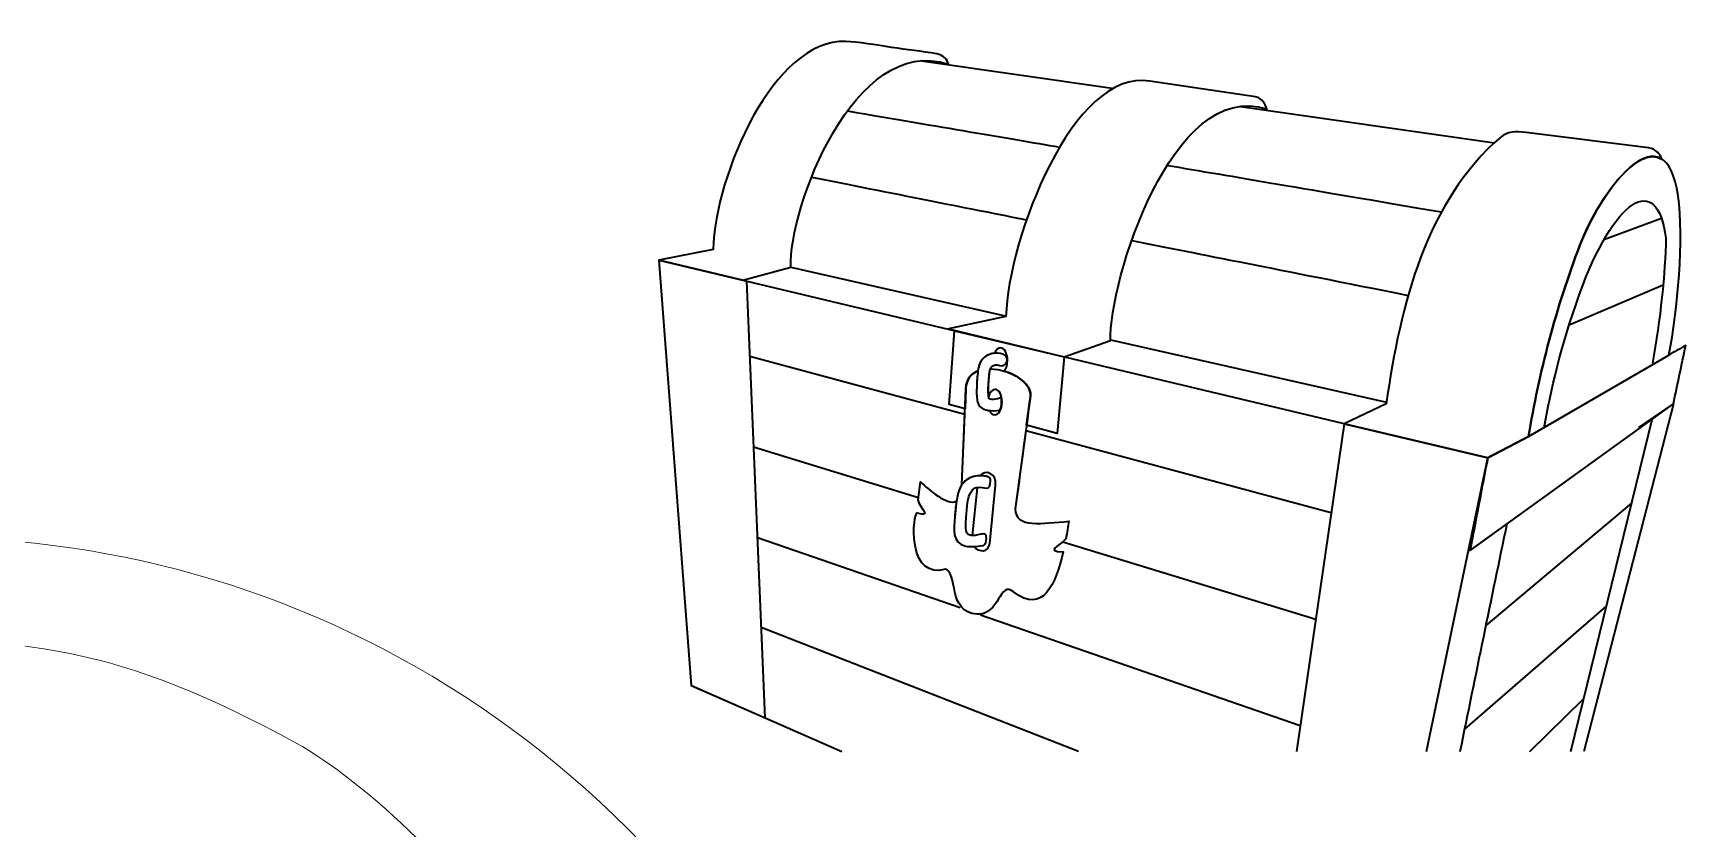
# Model space of a CAD drawing. Header units: centimetres. Extents: x -21.3 to 21.2, y -15.2 to 14.8.
# Drawn here: x 3.99 to 7.972, y 12.471 to 14.372 of the extents above; entities that cross this region are included whole.
import ezdxf

# ---------------------------------------------------------------- set-up
doc = ezdxf.new("R2010")
doc.units = ezdxf.units.CM
doc.header["$MEASUREMENT"] = 0
doc.layers.add('layer 1', color=7, linetype='Continuous')

msp = doc.modelspace()

# ---------------------------------------------------------------- linework, layer by layer
at = {"layer": 'layer 1', "color": 29, "lineweight": 35}
for points, knots in [([(5.68419, 13.78165), (5.68419, 13.78165), (5.48375, 13.82951), (5.48375, 13.82951), (5.48375, 13.82951), (5.48375, 13.82951), (5.61318, 13.85533), (5.61318, 13.85533), (5.61318, 13.85533), (5.61828, 14.0345), (5.75858, 14.35886), (5.93021, 14.35211), (5.93021, 14.35211), (5.95677, 14.35107), (6.00441, 14.34376), (6.03933, 14.33804), (6.03933, 14.33804), (6.07688, 14.33188), (6.11013, 14.32883), (6.14734, 14.32246), (6.14734, 14.32246), (6.16459, 14.31916), (6.17173, 14.30888), (6.17552, 14.29786), (6.17552, 14.29786), (5.94984, 14.37156), (5.79395, 13.95323), (5.79861, 13.81274), (5.79861, 13.81274), (5.79861, 13.81274), (5.68419, 13.78165), (5.68419, 13.78165)], [0, 0, 0, 0, 0.1111111, 0.1111111, 0.1111111, 0.1111111, 0.2222222, 0.2222222, 0.2222222, 0.2222222, 0.3333333, 0.3333333, 0.3333333, 0.3333333, 0.4444444, 0.4444444, 0.4444444, 0.4444444, 0.5555556, 0.5555556, 0.5555556, 0.5555556, 0.6666667, 0.6666667, 0.6666667, 0.6666667, 0.7777778, 0.7777778, 0.7777778, 0.7777778, 1, 1, 1, 1]), ([(6.45135, 13.5985), (6.45135, 13.5985), (6.17518, 13.66584), (6.17518, 13.66584), (6.17518, 13.66584), (6.17518, 13.66584), (6.31259, 13.69465), (6.31259, 13.69465), (6.31259, 13.69465), (6.31792, 13.88273), (6.47334, 14.28761), (6.65588, 14.25762), (6.65588, 14.25762), (6.65588, 14.25762), (6.90862, 14.21977), (6.90862, 14.21977), (6.90862, 14.21977), (6.92585, 14.21646), (6.93179, 14.20179), (6.93558, 14.19078), (6.93558, 14.19078), (6.70992, 14.26449), (6.55782, 13.77774), (6.56249, 13.63725), (6.56249, 13.63725), (6.56249, 13.63725), (6.45135, 13.5985), (6.45135, 13.5985)], [0, 0, 0, 0, 0.125, 0.125, 0.125, 0.125, 0.25, 0.25, 0.25, 0.25, 0.375, 0.375, 0.375, 0.375, 0.5, 0.5, 0.5, 0.5, 0.625, 0.625, 0.625, 0.625, 0.75, 0.75, 0.75, 0.75, 1, 1, 1, 1]), ([(7.82396, 13.42946), (7.82396, 13.42946), (7.90669, 13.48664), (7.90669, 13.48664), (7.90669, 13.48664), (7.91646, 13.53301), (7.92622, 13.57937), (7.93598, 13.62576), (7.93598, 13.62576), (7.92255, 13.61813), (7.90914, 13.6105), (7.89571, 13.60286), (7.89571, 13.60286), (7.91741, 13.71012), (7.93156, 13.88023), (7.91783, 13.98335), (7.91783, 13.98335), (7.88628, 14.19101), (7.73922, 14.01058), (7.68329, 13.86541), (7.68329, 13.86541), (7.62738, 13.72026), (7.5848, 13.55743), (7.56072, 13.40791), (7.56072, 13.40791), (7.52818, 13.39094), (7.49566, 13.37394), (7.46312, 13.35696), (7.46312, 13.35696), (7.45015, 13.28905), (7.43394, 13.20412), (7.42094, 13.13619), (7.42094, 13.13619), (7.42094, 13.13619), (7.5665, 13.2412), (7.5665, 13.2412)], [0, 0, 0, 0, 0.1, 0.1, 0.1, 0.1, 0.2, 0.2, 0.2, 0.2, 0.3, 0.3, 0.3, 0.3, 0.4, 0.4, 0.4, 0.4, 0.5, 0.5, 0.5, 0.5, 0.6, 0.6, 0.6, 0.6, 0.7, 0.7, 0.7, 0.7, 0.8, 0.8, 0.8, 0.8, 1, 1, 1, 1]), ([(7.46312, 13.35696), (7.46312, 13.35696), (7.12066, 13.43872), (7.12066, 13.43872), (7.12066, 13.43872), (7.12066, 13.43872), (7.2208, 13.48601), (7.2208, 13.48601), (7.2208, 13.48601), (7.25499, 13.72609), (7.31583, 13.96974), (7.49512, 14.12444), (7.49512, 14.12444), (7.50964, 14.13688), (7.52886, 14.13716), (7.55492, 14.13487), (7.55492, 14.13487), (7.55492, 14.13487), (7.84721, 14.09776), (7.84721, 14.09776), (7.84721, 14.09776), (7.86655, 14.09405), (7.87468, 14.08343), (7.87893, 14.07105), (7.87893, 14.07105), (7.82196, 14.10783), (7.72601, 13.97633), (7.68329, 13.86541), (7.68329, 13.86541), (7.62738, 13.72026), (7.5848, 13.55743), (7.56072, 13.40791), (7.56072, 13.40791), (7.56072, 13.40791), (7.46312, 13.35696), (7.46312, 13.35696)], [0, 0, 0, 0, 0.1, 0.1, 0.1, 0.1, 0.2, 0.2, 0.2, 0.2, 0.3, 0.3, 0.3, 0.3, 0.4, 0.4, 0.4, 0.4, 0.5, 0.5, 0.5, 0.5, 0.6, 0.6, 0.6, 0.6, 0.7, 0.7, 0.7, 0.7, 0.8, 0.8, 0.8, 0.8, 1, 1, 1, 1]), ([(7.59805, 13.42919), (7.6138, 13.51866), (7.63594, 13.61864), (7.68244, 13.74839), (7.68244, 13.74839), (7.76317, 13.97357), (7.86847, 14.04618), (7.88838, 13.88205), (7.88838, 13.88205), (7.88766, 13.799), (7.8749, 13.68664), (7.85688, 13.58344)], [0, 0, 0, 0, 0.25, 0.25, 0.25, 0.25, 0.5, 0.5, 0.5, 0.5, 1, 1, 1, 1]), ([(5.73719, 12.73628), (5.73719, 12.73628), (5.56087, 12.81361), (5.56087, 12.81361), (5.56087, 12.81361), (5.56087, 12.81361), (5.48375, 13.82951), (5.48375, 13.82951), (5.48375, 13.82951), (5.48375, 13.82951), (5.6934, 13.77946), (5.6934, 13.77946), (5.6934, 13.77946), (5.6934, 13.77946), (5.73719, 12.73628), (5.73719, 12.73628)], [0, 0, 0, 0, 0.2, 0.2, 0.2, 0.2, 0.4, 0.4, 0.4, 0.4, 0.6, 0.6, 0.6, 0.6, 1, 1, 1, 1]), ([(6.24566, 13.56488), (6.24566, 13.56488), (6.24656, 13.57049), (6.24656, 13.57049), (6.24656, 13.57049), (6.24704, 13.57326), (6.24774, 13.57597), (6.24863, 13.57861), (6.24863, 13.57861), (6.25274, 13.5909), (6.26082, 13.59998), (6.27305, 13.60448), (6.27305, 13.60448), (6.277, 13.60594), (6.2812, 13.6068), (6.28546, 13.60714), (6.28546, 13.60714), (6.28853, 13.61502), (6.29362, 13.6202), (6.29939, 13.6202), (6.29939, 13.6202), (6.30877, 13.6202), (6.31637, 13.60657), (6.31637, 13.58973), (6.31637, 13.58973), (6.31637, 13.57911), (6.31334, 13.56977), (6.30877, 13.56431), (6.30877, 13.56431), (6.34575, 13.55315), (6.37811, 13.52654), (6.37029, 13.49894), (6.37029, 13.49894), (6.37029, 13.49894), (6.36175, 13.43528), (6.36175, 13.43528), (6.36175, 13.43528), (6.36175, 13.43528), (6.43523, 13.41577), (6.43523, 13.41577), (6.43523, 13.41577), (6.43523, 13.41577), (6.45135, 13.5985), (6.45135, 13.5985), (6.45135, 13.5985), (6.45135, 13.5985), (6.19008, 13.66087), (6.19008, 13.66087), (6.19008, 13.66087), (6.19008, 13.66087), (6.17684, 13.48439), (6.17684, 13.48439), (6.17684, 13.48439), (6.17684, 13.48439), (6.21485, 13.4743), (6.21485, 13.4743), (6.21485, 13.4743), (6.21485, 13.4743), (6.21687, 13.52255), (6.21687, 13.52255), (6.21687, 13.52255), (6.21819, 13.54499), (6.2296, 13.55837), (6.24566, 13.56488)], [0, 0, 0, 0, 0.0588235, 0.0588235, 0.0588235, 0.0588235, 0.1176471, 0.1176471, 0.1176471, 0.1176471, 0.1764706, 0.1764706, 0.1764706, 0.1764706, 0.2352941, 0.2352941, 0.2352941, 0.2352941, 0.2941176, 0.2941176, 0.2941176, 0.2941176, 0.3529412, 0.3529412, 0.3529412, 0.3529412, 0.4117647, 0.4117647, 0.4117647, 0.4117647, 0.4705882, 0.4705882, 0.4705882, 0.4705882, 0.5294118, 0.5294118, 0.5294118, 0.5294118, 0.5882353, 0.5882353, 0.5882353, 0.5882353, 0.6470588, 0.6470588, 0.6470588, 0.6470588, 0.7058824, 0.7058824, 0.7058824, 0.7058824, 0.7647059, 0.7647059, 0.7647059, 0.7647059, 0.8235294, 0.8235294, 0.8235294, 0.8235294, 0.8823529, 0.8823529, 0.8823529, 0.8823529, 1, 1, 1, 1]), ([(7.0918, 13.22466), (7.0918, 13.22466), (6.35991, 13.42173), (6.35991, 13.42173), (6.35991, 13.42173), (6.35991, 13.42173), (6.3349, 13.23575), (6.3349, 13.23575), (6.3349, 13.23575), (6.33414, 13.18739), (6.4008, 13.20145), (6.46299, 13.20557), (6.46299, 13.20557), (6.46087, 13.19337), (6.45853, 13.17908), (6.45571, 13.16391), (6.45571, 13.16391), (6.44152, 13.14643), (6.4034, 13.13384), (6.44938, 13.13278), (6.44938, 13.13278), (6.43252, 13.05769), (6.40149, 12.98154), (6.33042, 13.03703), (6.33042, 13.03703), (6.29734, 13.06568), (6.29732, 12.98081), (6.24371, 12.98366), (6.24371, 12.98366), (6.17215, 12.98747), (6.19887, 13.08416), (6.16822, 13.09098), (6.16822, 13.09098), (6.08291, 13.06787), (6.08674, 13.19973), (6.09955, 13.22571), (6.09955, 13.22571), (6.13831, 13.21794), (6.10917, 13.22906), (6.10332, 13.25686), (6.10332, 13.25686), (6.10332, 13.25686), (6.10823, 13.29975), (6.10823, 13.29975), (6.10823, 13.29975), (6.12901, 13.2801), (6.17137, 13.24341), (6.1943, 13.2534), (6.1943, 13.2534), (6.19232, 13.2403), (6.19126, 13.22652), (6.19045, 13.21629), (6.19045, 13.21629), (6.18826, 13.18804), (6.18188, 13.15389), (6.21685, 13.14634), (6.21685, 13.14634), (6.22234, 13.14517), (6.2291, 13.14483), (6.23624, 13.14517), (6.23624, 13.14517), (6.24706, 13.13163), (6.27161, 13.12972), (6.27389, 13.15257), (6.27389, 13.15257), (6.27389, 13.15257), (6.28773, 13.29162), (6.28773, 13.29162), (6.28773, 13.29162), (6.29076, 13.32195), (6.26254, 13.32977), (6.25036, 13.31455), (6.25036, 13.31455), (6.24425, 13.31448), (6.23756, 13.31356), (6.23101, 13.31118), (6.23101, 13.31118), (6.2222, 13.30798), (6.21377, 13.30239), (6.20731, 13.29315), (6.20731, 13.29315), (6.20731, 13.29315), (6.2143, 13.46094), (6.2143, 13.46094), (6.2143, 13.46094), (6.2143, 13.46094), (5.70097, 13.59916), (5.70097, 13.59916)], [0, 0, 0, 0, 0.0434783, 0.0434783, 0.0434783, 0.0434783, 0.0869565, 0.0869565, 0.0869565, 0.0869565, 0.1304348, 0.1304348, 0.1304348, 0.1304348, 0.173913, 0.173913, 0.173913, 0.173913, 0.2173913, 0.2173913, 0.2173913, 0.2173913, 0.2608696, 0.2608696, 0.2608696, 0.2608696, 0.3043478, 0.3043478, 0.3043478, 0.3043478, 0.3478261, 0.3478261, 0.3478261, 0.3478261, 0.3913043, 0.3913043, 0.3913043, 0.3913043, 0.4347826, 0.4347826, 0.4347826, 0.4347826, 0.4782609, 0.4782609, 0.4782609, 0.4782609, 0.5217391, 0.5217391, 0.5217391, 0.5217391, 0.5652174, 0.5652174, 0.5652174, 0.5652174, 0.6086957, 0.6086957, 0.6086957, 0.6086957, 0.6521739, 0.6521739, 0.6521739, 0.6521739, 0.6956522, 0.6956522, 0.6956522, 0.6956522, 0.7391304, 0.7391304, 0.7391304, 0.7391304, 0.7826087, 0.7826087, 0.7826087, 0.7826087, 0.826087, 0.826087, 0.826087, 0.826087, 0.8695652, 0.8695652, 0.8695652, 0.8695652, 0.9130435, 0.9130435, 0.9130435, 0.9130435, 1, 1, 1, 1]), ([(6.26823, 13.47105), (6.25711, 13.47343), (6.24741, 13.47951), (6.24449, 13.49094), (6.24449, 13.49094), (6.24449, 13.49094), (6.2444, 13.49124), (6.2444, 13.49124), (6.2444, 13.49124), (6.24427, 13.49175), (6.24414, 13.49224), (6.24406, 13.49276), (6.24406, 13.49276), (6.24216, 13.50377), (6.24242, 13.51721), (6.24281, 13.52839), (6.24281, 13.52839), (6.24328, 13.54199), (6.24418, 13.55709), (6.24656, 13.57049), (6.24656, 13.57049), (6.24704, 13.57326), (6.24774, 13.57597), (6.24863, 13.57861), (6.24863, 13.57861), (6.25274, 13.59087), (6.26084, 13.59998), (6.27305, 13.60448), (6.27305, 13.60448), (6.28131, 13.60752), (6.29067, 13.60798), (6.29929, 13.60646), (6.29929, 13.60646), (6.30158, 13.60604), (6.30387, 13.60547), (6.30608, 13.60474), (6.30608, 13.60474), (6.31343, 13.60227), (6.31739, 13.59431), (6.31492, 13.58697), (6.31492, 13.58697), (6.31247, 13.57963), (6.30451, 13.57566), (6.29716, 13.57812), (6.29716, 13.57812), (6.2963, 13.57842), (6.29532, 13.57861), (6.29444, 13.57877), (6.29444, 13.57877), (6.29068, 13.57942), (6.28635, 13.57944), (6.28272, 13.57812), (6.28272, 13.57812), (6.27882, 13.57666), (6.27653, 13.57357), (6.27524, 13.5697), (6.27524, 13.5697), (6.27479, 13.56839), (6.27447, 13.567), (6.27425, 13.56565), (6.27425, 13.56565), (6.27114, 13.54831), (6.269, 13.51672), (6.27149, 13.49918), (6.27149, 13.49918), (6.27776, 13.49179), (6.30036, 13.50109), (6.3013, 13.50052), (6.3013, 13.50052), (6.30321, 13.48809), (6.30159, 13.47757), (6.29805, 13.47148), (6.29805, 13.47148), (6.28886, 13.46956), (6.2774, 13.46909), (6.26823, 13.47105)], [0, 0, 0, 0, 0.05, 0.05, 0.05, 0.05, 0.1, 0.1, 0.1, 0.1, 0.15, 0.15, 0.15, 0.15, 0.2, 0.2, 0.2, 0.2, 0.25, 0.25, 0.25, 0.25, 0.3, 0.3, 0.3, 0.3, 0.35, 0.35, 0.35, 0.35, 0.4, 0.4, 0.4, 0.4, 0.45, 0.45, 0.45, 0.45, 0.5, 0.5, 0.5, 0.5, 0.55, 0.55, 0.55, 0.55, 0.6, 0.6, 0.6, 0.6, 0.65, 0.65, 0.65, 0.65, 0.7, 0.7, 0.7, 0.7, 0.75, 0.75, 0.75, 0.75, 0.8, 0.8, 0.8, 0.8, 0.85, 0.85, 0.85, 0.85, 0.9, 0.9, 0.9, 0.9, 1, 1, 1, 1]), ([(6.21687, 13.52255), (6.21687, 13.52255), (6.20731, 13.29315), (6.20731, 13.29315), (6.20731, 13.29315), (6.21377, 13.30239), (6.2222, 13.30798), (6.23101, 13.31118), (6.23101, 13.31118), (6.23756, 13.31356), (6.24425, 13.31448), (6.25036, 13.31455), (6.25036, 13.31455), (6.26254, 13.32977), (6.29076, 13.32195), (6.28773, 13.29162), (6.28773, 13.29162), (6.28773, 13.29162), (6.27389, 13.15257), (6.27389, 13.15257), (6.27389, 13.15257), (6.27161, 13.12972), (6.24706, 13.13163), (6.23624, 13.14517), (6.23624, 13.14517), (6.2291, 13.14483), (6.22234, 13.14517), (6.21685, 13.14635), (6.21685, 13.14635), (6.18188, 13.15389), (6.18825, 13.18804), (6.19045, 13.21629), (6.19045, 13.21629), (6.19126, 13.22652), (6.19232, 13.2403), (6.1943, 13.2534), (6.1943, 13.2534), (6.17136, 13.24341), (6.12901, 13.2801), (6.10823, 13.29975), (6.10823, 13.29975), (6.10823, 13.29975), (6.10332, 13.25686), (6.10332, 13.25686), (6.10332, 13.25686), (6.10917, 13.22906), (6.13831, 13.21794), (6.09955, 13.22571), (6.09955, 13.22571), (6.08674, 13.19973), (6.08291, 13.06787), (6.16822, 13.09098), (6.16822, 13.09098), (6.19887, 13.08416), (6.17215, 12.98747), (6.24371, 12.98366), (6.24371, 12.98366), (6.29732, 12.98081), (6.29734, 13.06568), (6.33042, 13.03703), (6.33042, 13.03703), (6.40149, 12.98154), (6.43252, 13.05769), (6.44938, 13.13278), (6.44938, 13.13278), (6.4034, 13.13384), (6.44152, 13.14643), (6.45571, 13.16391), (6.45571, 13.16391), (6.45853, 13.17908), (6.46087, 13.19337), (6.46299, 13.20557), (6.46299, 13.20557), (6.40079, 13.20145), (6.33414, 13.18739), (6.3349, 13.23575), (6.3349, 13.23575), (6.3467, 13.32348), (6.3585, 13.41121), (6.37029, 13.49894), (6.37029, 13.49894), (6.38044, 13.5348), (6.32281, 13.56902), (6.27528, 13.56978), (6.27528, 13.56978), (6.27528, 13.56978), (6.27524, 13.5697), (6.27524, 13.5697), (6.27524, 13.5697), (6.27479, 13.56839), (6.27449, 13.567), (6.27425, 13.56565), (6.27425, 13.56565), (6.27208, 13.55351), (6.27126, 13.5398), (6.27084, 13.52748), (6.27084, 13.52748), (6.27059, 13.5201), (6.27032, 13.51122), (6.27102, 13.50329), (6.27102, 13.50329), (6.27382, 13.51368), (6.27974, 13.52088), (6.28655, 13.52088), (6.28655, 13.52088), (6.29593, 13.52088), (6.30342, 13.50722), (6.30326, 13.49039), (6.30326, 13.49039), (6.30313, 13.47356), (6.29541, 13.45992), (6.28605, 13.45992), (6.28605, 13.45992), (6.28097, 13.45992), (6.27646, 13.46389), (6.2734, 13.47022), (6.2734, 13.47022), (6.27163, 13.47042), (6.26987, 13.47071), (6.26823, 13.47105), (6.26823, 13.47105), (6.25711, 13.47343), (6.24741, 13.47951), (6.24449, 13.49096), (6.24449, 13.49096), (6.24449, 13.49096), (6.2444, 13.49124), (6.2444, 13.49124), (6.2444, 13.49124), (6.24427, 13.49175), (6.24414, 13.49224), (6.24406, 13.49276), (6.24406, 13.49276), (6.24216, 13.50375), (6.24242, 13.51723), (6.24279, 13.52836), (6.24279, 13.52836), (6.24321, 13.54011), (6.24393, 13.55297), (6.24566, 13.56488), (6.24566, 13.56488), (6.2296, 13.55837), (6.21819, 13.54499), (6.21687, 13.52255)], [0, 0, 0, 0, 0.027027, 0.027027, 0.027027, 0.027027, 0.0540541, 0.0540541, 0.0540541, 0.0540541, 0.0810811, 0.0810811, 0.0810811, 0.0810811, 0.1081081, 0.1081081, 0.1081081, 0.1081081, 0.1351351, 0.1351351, 0.1351351, 0.1351351, 0.1621622, 0.1621622, 0.1621622, 0.1621622, 0.1891892, 0.1891892, 0.1891892, 0.1891892, 0.2162162, 0.2162162, 0.2162162, 0.2162162, 0.2432432, 0.2432432, 0.2432432, 0.2432432, 0.2702703, 0.2702703, 0.2702703, 0.2702703, 0.2972973, 0.2972973, 0.2972973, 0.2972973, 0.3243243, 0.3243243, 0.3243243, 0.3243243, 0.3513514, 0.3513514, 0.3513514, 0.3513514, 0.3783784, 0.3783784, 0.3783784, 0.3783784, 0.4054054, 0.4054054, 0.4054054, 0.4054054, 0.4324324, 0.4324324, 0.4324324, 0.4324324, 0.4594595, 0.4594595, 0.4594595, 0.4594595, 0.4864865, 0.4864865, 0.4864865, 0.4864865, 0.5135135, 0.5135135, 0.5135135, 0.5135135, 0.5405405, 0.5405405, 0.5405405, 0.5405405, 0.5675676, 0.5675676, 0.5675676, 0.5675676, 0.5945946, 0.5945946, 0.5945946, 0.5945946, 0.6216216, 0.6216216, 0.6216216, 0.6216216, 0.6486486, 0.6486486, 0.6486486, 0.6486486, 0.6756757, 0.6756757, 0.6756757, 0.6756757, 0.7027027, 0.7027027, 0.7027027, 0.7027027, 0.7297297, 0.7297297, 0.7297297, 0.7297297, 0.7567568, 0.7567568, 0.7567568, 0.7567568, 0.7837838, 0.7837838, 0.7837838, 0.7837838, 0.8108108, 0.8108108, 0.8108108, 0.8108108, 0.8378378, 0.8378378, 0.8378378, 0.8378378, 0.8648649, 0.8648649, 0.8648649, 0.8648649, 0.8918919, 0.8918919, 0.8918919, 0.8918919, 0.9189189, 0.9189189, 0.9189189, 0.9189189, 0.9459459, 0.9459459, 0.9459459, 0.9459459, 1, 1, 1, 1]), ([(7.66136, 12.65558), (7.66136, 12.65558), (7.85694, 13.45225), (7.85694, 13.45225), (7.85694, 13.45225), (7.85694, 13.45225), (7.90669, 13.48663), (7.90669, 13.48663), (7.90669, 13.48663), (7.90669, 13.48663), (7.69246, 12.65558), (7.69246, 12.65558)], [0, 0, 0, 0, 0.25, 0.25, 0.25, 0.25, 0.5, 0.5, 0.5, 0.5, 1, 1, 1, 1]), ([(7.3168, 12.65558), (7.3168, 12.65558), (7.46312, 13.35696), (7.46312, 13.35696), (7.46312, 13.35696), (7.46312, 13.35696), (7.12066, 13.43872), (7.12066, 13.43872), (7.12066, 13.43872), (7.12066, 13.43872), (7.00617, 12.65558), (7.00617, 12.65558)], [0, 0, 0, 0, 0.25, 0.25, 0.25, 0.25, 0.5, 0.5, 0.5, 0.5, 1, 1, 1, 1]), ([(6.27095, 13.31146), (6.27635, 13.31005), (6.27651, 13.30467), (6.27462, 13.29555), (6.27462, 13.29555), (6.27455, 13.28407), (6.26819, 13.28311), (6.26112, 13.2855), (6.26112, 13.2855), (6.25484, 13.28764), (6.24563, 13.28773), (6.23931, 13.28545), (6.23931, 13.28545), (6.21972, 13.27835), (6.21911, 13.23259), (6.21775, 13.21544), (6.21775, 13.21544), (6.2169, 13.20446), (6.21244, 13.17341), (6.22743, 13.17215), (6.22743, 13.17215), (6.23466, 13.17058), (6.24263, 13.17252), (6.25278, 13.17458), (6.25278, 13.17458), (6.25278, 13.17458), (6.25278, 13.17459), (6.25278, 13.17459), (6.25278, 13.17459), (6.25278, 13.17459), (6.25467, 13.17497), (6.25467, 13.17497), (6.25467, 13.17497), (6.26214, 13.17653), (6.26596, 13.17444), (6.26619, 13.16438), (6.26619, 13.16438), (6.26613, 13.14841), (6.25719, 13.14758), (6.25716, 13.14781), (6.25716, 13.14781), (6.25716, 13.14781), (6.25705, 13.14777), (6.25705, 13.14777), (6.25705, 13.14777), (6.24328, 13.14501), (6.2276, 13.14402), (6.21685, 13.14635), (6.21685, 13.14635), (6.18188, 13.15389), (6.18825, 13.18804), (6.19045, 13.21629), (6.19045, 13.21629), (6.19186, 13.23431), (6.19411, 13.26317), (6.20064, 13.28036), (6.20064, 13.28036), (6.20718, 13.29756), (6.21871, 13.30672), (6.23101, 13.31118), (6.23101, 13.31118), (6.24247, 13.31535), (6.25432, 13.31506), (6.26287, 13.31353), (6.26287, 13.31353), (6.26584, 13.31301), (6.26864, 13.31224), (6.27095, 13.31146)], [0, 0, 0, 0, 0.0555556, 0.0555556, 0.0555556, 0.0555556, 0.1111111, 0.1111111, 0.1111111, 0.1111111, 0.1666667, 0.1666667, 0.1666667, 0.1666667, 0.2222222, 0.2222222, 0.2222222, 0.2222222, 0.2777778, 0.2777778, 0.2777778, 0.2777778, 0.3333333, 0.3333333, 0.3333333, 0.3333333, 0.3888889, 0.3888889, 0.3888889, 0.3888889, 0.4444444, 0.4444444, 0.4444444, 0.4444444, 0.5, 0.5, 0.5, 0.5, 0.5555556, 0.5555556, 0.5555556, 0.5555556, 0.6111111, 0.6111111, 0.6111111, 0.6111111, 0.6666667, 0.6666667, 0.6666667, 0.6666667, 0.7222222, 0.7222222, 0.7222222, 0.7222222, 0.7777778, 0.7777778, 0.7777778, 0.7777778, 0.8333333, 0.8333333, 0.8333333, 0.8333333, 0.8888889, 0.8888889, 0.8888889, 0.8888889, 1, 1, 1, 1]), ([(6.23226, 13.17159), (6.23226, 13.17159), (6.24371, 13.2866), (6.24371, 13.2866), (6.24371, 13.2866), (6.24214, 13.28632), (6.24067, 13.28594), (6.23931, 13.28545), (6.23931, 13.28545), (6.21972, 13.27835), (6.21911, 13.23259), (6.21775, 13.21544), (6.21775, 13.21544), (6.2169, 13.20446), (6.21244, 13.17341), (6.22743, 13.17214), (6.22743, 13.17214), (6.22899, 13.1718), (6.23061, 13.17163), (6.23226, 13.17159)], [0, 0, 0, 0, 0.1666667, 0.1666667, 0.1666667, 0.1666667, 0.3333333, 0.3333333, 0.3333333, 0.3333333, 0.5, 0.5, 0.5, 0.5, 0.6666667, 0.6666667, 0.6666667, 0.6666667, 1, 1, 1, 1]), ([(6.23226, 13.17159), (6.23226, 13.17159), (6.24371, 13.2866), (6.24371, 13.2866), (6.24371, 13.2866), (6.24214, 13.28632), (6.24067, 13.28594), (6.23931, 13.28545), (6.23931, 13.28545), (6.21972, 13.27835), (6.21911, 13.23259), (6.21775, 13.21544), (6.21775, 13.21544), (6.2169, 13.20446), (6.21244, 13.17341), (6.22743, 13.17215), (6.22743, 13.17215), (6.22899, 13.1718), (6.23061, 13.17163), (6.23226, 13.17159)], [0, 0, 0, 0, 0.1666667, 0.1666667, 0.1666667, 0.1666667, 0.3333333, 0.3333333, 0.3333333, 0.3333333, 0.5, 0.5, 0.5, 0.5, 0.6666667, 0.6666667, 0.6666667, 0.6666667, 1, 1, 1, 1]), ([(7.39741, 12.65558), (7.43485, 12.83836), (7.47221, 13.02156), (7.50959, 13.20015), (7.50959, 13.20015), (7.50959, 13.20015), (7.421, 13.13646), (7.421, 13.13646)], [0, 0, 0, 0, 0.3333333, 0.3333333, 0.3333333, 0.3333333, 1, 1, 1, 1])]:
    msp.add_open_spline(points, degree=3, knots=knots, dxfattribs=at)
for points in [[(6.11093, 14.30605), (6.11093, 14.30605), (6.56628, 14.24086), (6.56628, 14.24086)], [(5.93386, 14.18608), (6.1613, 14.14732), (6.31459, 14.12124), (6.44045, 14.09985)], [(6.8727, 14.19699), (6.8727, 14.19699), (7.47916, 14.11016), (7.47916, 14.11016)], [(6.69536, 14.05657), (6.8539, 14.02966), (7.02751, 14.00016), (7.35258, 13.94476)], [(5.84826, 14.02794), (6.07491, 13.98288), (6.23088, 13.95196), (6.36196, 13.92602)], [(7.74077, 13.87863), (7.74077, 13.87863), (7.87806, 13.93008), (7.87806, 13.93008)], [(6.61336, 13.87631), (6.7787, 13.84363), (6.95728, 13.80829), (7.27325, 13.74547)], [(5.48375, 13.82951), (5.48375, 13.82951), (6.19168, 13.66051), (6.19168, 13.66051)], [(5.79861, 13.81274), (5.79861, 13.81274), (6.31107, 13.69646), (6.31107, 13.69646)], [(7.65772, 13.67523), (7.65772, 13.67523), (7.88214, 13.77042), (7.88214, 13.77042)], [(6.55879, 13.64025), (6.55879, 13.64025), (7.22135, 13.48992), (7.22135, 13.48992)], [(6.45535, 13.59756), (6.45535, 13.59756), (7.46312, 13.35696), (7.46312, 13.35696)], [(7.56072, 13.40791), (7.56072, 13.40791), (7.89571, 13.60286), (7.89571, 13.60286)], [(7.42094, 13.13619), (7.42094, 13.13619), (7.90669, 13.48663), (7.90669, 13.48663)], [(5.71004, 13.38316), (5.71004, 13.38316), (6.10395, 13.26237), (6.10395, 13.26237)], [(7.45915, 12.95681), (7.45915, 12.95681), (7.807, 13.24881), (7.807, 13.24881)], [(5.7191, 13.16728), (5.7191, 13.16728), (6.20322, 12.99927), (6.20322, 12.99927)], [(6.44846, 13.15673), (6.44846, 13.15673), (7.05236, 12.97153), (7.05236, 12.97153)], [(6.25205, 12.98232), (6.25205, 12.98232), (7.01522, 12.71747), (7.01522, 12.71747)], [(7.40827, 12.70862), (7.40827, 12.70862), (7.74665, 13.00303), (7.74665, 13.00303)], [(6.48545, 12.65558), (6.48545, 12.65558), (5.72816, 12.95152), (5.72816, 12.95152)], [(5.56136, 12.81303), (5.56136, 12.81303), (5.92053, 12.65558), (5.92053, 12.65558)], [(7.56379, 12.65558), (7.56379, 12.65558), (7.69218, 12.7811), (7.69218, 12.7811)]]:
    msp.add_open_spline(points, degree=3, dxfattribs=at)
at = {"layer": 'layer 1', "color": 250, "lineweight": 9}
msp.add_open_spline([(6.90759, 5.63016), (6.90759, 5.63016), (7.0593, 5.30406), (7.0593, 5.30406), (7.0593, 5.30406), (7.44183, 4.35238), (7.05268, 4.05822), (6.31188, 3.77091), (6.31188, 3.77091), (6.14351, 3.70561), (5.994, 3.66558), (5.83348, 3.6089), (5.83348, 3.6089), (5.21981, 3.3922), (4.62235, 3.13518), (4.26447, 2.59854), (4.26447, 2.59854), (3.99426, 2.19335), (4.19866, 1.38862), (4.41146, 1.05998), (4.41146, 1.05998), (4.59199, 0.78118), (4.74573, 0.74632), (5.04273, 0.73691), (5.04273, 0.73691), (5.43709, 0.72441), (5.30518, 0.17473), (4.93761, 0.25451), (4.93761, 0.25451), (4.64058, 0.31899), (4.48047, 0.52978), (4.32195, 0.7379), (4.32195, 0.7379), (2.78997, 2.74938), (4.65973, 4.20029), (5.83694, 5.04459), (5.83694, 5.04459), (6.38579, 5.56167), (5.42012, 4.9438), (5.68261, 5.39124), (5.68261, 5.39124), (5.69893, 5.41628), (5.86402, 5.57426), (6.01654, 5.74331), (6.01654, 5.74331), (6.1564, 5.89836), (6.0097, 6.02518), (5.94254, 5.98529), (5.94254, 5.98529), (5.79164, 5.87289), (5.65976, 5.71482), (5.57287, 5.60684), (5.57287, 5.60684), (5.12657, 5.05224), (5.0858, 4.81308), (4.50762, 4.22888), (4.50762, 4.22888), (4.32535, 4.04471), (4.08428, 3.90591), (3.82205, 3.83436), (3.82205, 3.83436), (3.26918, 3.68521), (2.54101, 3.65194), (2.3265, 3.07835), (2.3265, 3.07835), (2.19773, 2.73403), (2.24364, 2.455), (2.26082, 2.09959), (2.26082, 2.09959), (2.30137, 1.63196), (2.41698, 1.25098), (1.93357, 0.82209), (1.93357, 0.82209), (1.83597, 0.7355), (1.72963, 0.67583), (1.59297, 0.61197), (1.59297, 0.61197), (1.2155, 0.43558), (0.73284, 0.42794), (0.40833, 0.70558), (0.40833, 0.70558), (0.23196, 0.85648), (0.1336, 1.11756), (0.1336, 1.34401), (0.1336, 1.34401), (0.1336, 1.83122), (0.77087, 1.59084), (0.44452, 1.28441), (0.44452, 1.28441), (0.13616, 0.92992), (0.88451, 0.48088), (1.51477, 0.7866), (1.51477, 0.7866), (2.1977, 1.11788), (2.11746, 1.31562), (1.95028, 1.83312), (1.95028, 1.83312), (1.44823, 3.38719), (2.68535, 3.79628), (3.55731, 4.41804), (3.55731, 4.41804), (4.30746, 5.10429), (4.25972, 6.59747), (5.1099, 6.59747), (5.1099, 6.59747), (5.23365, 6.61703), (5.12428, 6.64032), (5.01949, 6.64294), (5.01949, 6.64294), (5.01949, 6.64294), (4.28709, 6.64136), (4.28709, 6.64136), (4.28709, 6.64136), (4.03493, 6.64368), (3.4879, 6.68004), (3.29432, 6.76492), (3.29432, 6.76492), (2.83957, 6.9643), (3.00318, 7.59754), (3.14485, 7.94631), (3.14485, 7.94631), (3.37579, 8.51486), (3.3838, 8.59652), (3.22229, 9.17865), (3.22229, 9.17865), (3.11782, 9.55523), (3.10914, 9.55967), (3.10914, 9.92776), (3.10914, 9.92776), (3.10914, 10.16995), (3.43991, 10.46426), (3.61885, 10.57216), (3.61885, 10.57216), (3.73497, 10.64219), (3.86293, 10.70559), (4.00929, 10.75749), (4.00929, 10.75749), (4.79498, 11.03612), (4.17962, 10.86624), (4.42906, 11.34008), (4.42906, 11.34008), (4.48696, 11.45006), (4.58309, 11.51654), (4.68824, 11.58044), (4.68824, 11.58044), (4.87043, 11.69117), (5.16845, 11.88668), (5.11119, 12.14946), (5.11119, 12.14946), (5.07301, 12.3247), (4.76816, 12.59353), (4.61784, 12.67539), (4.61784, 12.67539), (4.18946, 12.90868), (3.98236, 12.92879), (3.48904, 12.92879), (3.48904, 12.92879), (2.43249, 12.89568), (2.67295, 12.39084), (2.65296, 12.22), (2.65296, 12.22), (2.61728, 11.91522), (2.28525, 11.872), (2.14973, 12.10303), (2.14973, 12.10303), (2.03904, 12.29177), (2.23584, 12.60959), (2.36132, 12.72215), (2.36132, 12.72215), (3.97456, 13.86618), (6.53981, 12.79095), (6.24224, 9.60919), (6.24224, 9.60919), (6.19834, 8.99083), (6.17924, 8.3649), (6.12946, 7.73616), (6.12946, 7.73616), (6.12946, 7.3712), (6.10143, 6.99554), (6.19699, 6.63666), (6.19699, 6.63666), (6.2277, 6.55187), (6.42552, 6.6156), (6.35788, 6.72593), (6.35788, 6.72593), (6.30951, 6.80482), (6.30886, 6.85339), (6.36329, 7.03943), (6.36329, 7.03943), (6.3667, 7.10518), (6.35939, 7.1535), (6.3479, 7.18984), (6.3479, 7.18984), (6.30156, 7.19402), (6.26525, 7.23295), (6.26525, 7.28038), (6.26525, 7.28038), (6.26525, 7.33059), (6.30595, 7.37129), (6.35616, 7.37129), (6.35616, 7.37129), (6.40638, 7.37129), (6.44708, 7.33059), (6.44708, 7.28038), (6.44708, 7.28038), (6.44708, 7.27206), (6.44596, 7.264), (6.44386, 7.25635), (6.44386, 7.25635), (6.47366, 7.20195), (6.49984, 7.15944), (6.50711, 7.21948), (6.50711, 7.21948), (6.50711, 8.08806), (6.57257, 9.29527), (7.21528, 9.94979), (7.21528, 9.94979), (7.74594, 10.57445), (9.14977, 10.61881), (9.14977, 9.83644), (9.14977, 9.83644), (9.14977, 9.40541), (8.73967, 9.32106), (8.64681, 9.4851), (8.64681, 9.4851), (8.58655, 9.59494), (8.64351, 9.75189), (8.78539, 9.75189), (8.78539, 9.75189), (8.87097, 9.75189), (8.92088, 9.70136), (8.95867, 9.64203), (8.95867, 9.64203), (9.27535, 10.05256), (8.25575, 10.63167), (7.38521, 9.87599), (7.38521, 9.87599), (6.80717, 9.3742), (6.67335, 8.20174), (6.66225, 7.2899), (6.66225, 7.2899), (6.66192, 7.26259), (6.6844, 7.24042), (6.71173, 7.24042), (6.71173, 7.24042), (6.73906, 7.24042), (6.75048, 7.26476), (6.76121, 7.2899), (6.76121, 7.2899), (6.91027, 7.63895), (7.30163, 8.21327), (7.47644, 8.38316), (7.47644, 8.38316), (8.03749, 8.92841), (9.34847, 9.31418), (9.74991, 8.47031), (9.74991, 8.47031), (9.91857, 8.11579), (9.74727, 7.84631), (9.55486, 7.77812), (9.55486, 7.77812), (9.55486, 7.77812), (9.55577, 7.77408), (9.55577, 7.77408), (9.55577, 7.77408), (9.67185, 7.73948), (9.8049, 7.66971), (9.95504, 7.53602), (9.95504, 7.53602), (10.0281, 7.47097), (10.02096, 7.45232), (10.07332, 7.38017), (10.07332, 7.38017), (10.36065, 6.98421), (10.40261, 6.75342), (10.40261, 6.2751), (10.40261, 6.2751), (10.40261, 5.84619), (10.02603, 5.34675), (9.72049, 5.11251), (9.72049, 5.11251), (9.18837, 4.70455), (8.33335, 4.34294), (7.71127, 4.78937), (7.71127, 4.78937), (7.40435, 5.00962), (7.16773, 5.34356), (7.00128, 5.67883), (7.00128, 5.67883), (6.94995, 5.80439), (6.87194, 5.69504), (6.90759, 5.63016)], degree=3, knots=[0, 0, 0, 0, 0.0135135, 0.0135135, 0.0135135, 0.0135135, 0.027027, 0.027027, 0.027027, 0.027027, 0.0405405, 0.0405405, 0.0405405, 0.0405405, 0.0540541, 0.0540541, 0.0540541, 0.0540541, 0.0675676, 0.0675676, 0.0675676, 0.0675676, 0.0810811, 0.0810811, 0.0810811, 0.0810811, 0.0945946, 0.0945946, 0.0945946, 0.0945946, 0.1081081, 0.1081081, 0.1081081, 0.1081081, 0.1216216, 0.1216216, 0.1216216, 0.1216216, 0.1351351, 0.1351351, 0.1351351, 0.1351351, 0.1486486, 0.1486486, 0.1486486, 0.1486486, 0.1621622, 0.1621622, 0.1621622, 0.1621622, 0.1756757, 0.1756757, 0.1756757, 0.1756757, 0.1891892, 0.1891892, 0.1891892, 0.1891892, 0.2027027, 0.2027027, 0.2027027, 0.2027027, 0.2162162, 0.2162162, 0.2162162, 0.2162162, 0.2297297, 0.2297297, 0.2297297, 0.2297297, 0.2432432, 0.2432432, 0.2432432, 0.2432432, 0.2567568, 0.2567568, 0.2567568, 0.2567568, 0.2702703, 0.2702703, 0.2702703, 0.2702703, 0.2837838, 0.2837838, 0.2837838, 0.2837838, 0.2972973, 0.2972973, 0.2972973, 0.2972973, 0.3108108, 0.3108108, 0.3108108, 0.3108108, 0.3243243, 0.3243243, 0.3243243, 0.3243243, 0.3378378, 0.3378378, 0.3378378, 0.3378378, 0.3513514, 0.3513514, 0.3513514, 0.3513514, 0.3648649, 0.3648649, 0.3648649, 0.3648649, 0.3783784, 0.3783784, 0.3783784, 0.3783784, 0.3918919, 0.3918919, 0.3918919, 0.3918919, 0.4054054, 0.4054054, 0.4054054, 0.4054054, 0.4189189, 0.4189189, 0.4189189, 0.4189189, 0.4324324, 0.4324324, 0.4324324, 0.4324324, 0.4459459, 0.4459459, 0.4459459, 0.4459459, 0.4594595, 0.4594595, 0.4594595, 0.4594595, 0.472973, 0.472973, 0.472973, 0.472973, 0.4864865, 0.4864865, 0.4864865, 0.4864865, 0.5, 0.5, 0.5, 0.5, 0.5135135, 0.5135135, 0.5135135, 0.5135135, 0.527027, 0.527027, 0.527027, 0.527027, 0.5405405, 0.5405405, 0.5405405, 0.5405405, 0.5540541, 0.5540541, 0.5540541, 0.5540541, 0.5675676, 0.5675676, 0.5675676, 0.5675676, 0.5810811, 0.5810811, 0.5810811, 0.5810811, 0.5945946, 0.5945946, 0.5945946, 0.5945946, 0.6081081, 0.6081081, 0.6081081, 0.6081081, 0.6216216, 0.6216216, 0.6216216, 0.6216216, 0.6351351, 0.6351351, 0.6351351, 0.6351351, 0.6486486, 0.6486486, 0.6486486, 0.6486486, 0.6621622, 0.6621622, 0.6621622, 0.6621622, 0.6756757, 0.6756757, 0.6756757, 0.6756757, 0.6891892, 0.6891892, 0.6891892, 0.6891892, 0.7027027, 0.7027027, 0.7027027, 0.7027027, 0.7162162, 0.7162162, 0.7162162, 0.7162162, 0.7297297, 0.7297297, 0.7297297, 0.7297297, 0.7432432, 0.7432432, 0.7432432, 0.7432432, 0.7567568, 0.7567568, 0.7567568, 0.7567568, 0.7702703, 0.7702703, 0.7702703, 0.7702703, 0.7837838, 0.7837838, 0.7837838, 0.7837838, 0.7972973, 0.7972973, 0.7972973, 0.7972973, 0.8108108, 0.8108108, 0.8108108, 0.8108108, 0.8243243, 0.8243243, 0.8243243, 0.8243243, 0.8378378, 0.8378378, 0.8378378, 0.8378378, 0.8513514, 0.8513514, 0.8513514, 0.8513514, 0.8648649, 0.8648649, 0.8648649, 0.8648649, 0.8783784, 0.8783784, 0.8783784, 0.8783784, 0.8918919, 0.8918919, 0.8918919, 0.8918919, 0.9054054, 0.9054054, 0.9054054, 0.9054054, 0.9189189, 0.9189189, 0.9189189, 0.9189189, 0.9324324, 0.9324324, 0.9324324, 0.9324324, 0.9459459, 0.9459459, 0.9459459, 0.9459459, 0.9594595, 0.9594595, 0.9594595, 0.9594595, 0.972973, 0.972973, 0.972973, 0.972973, 1, 1, 1, 1], dxfattribs=at)

doc.saveas('drawing.dxf')
